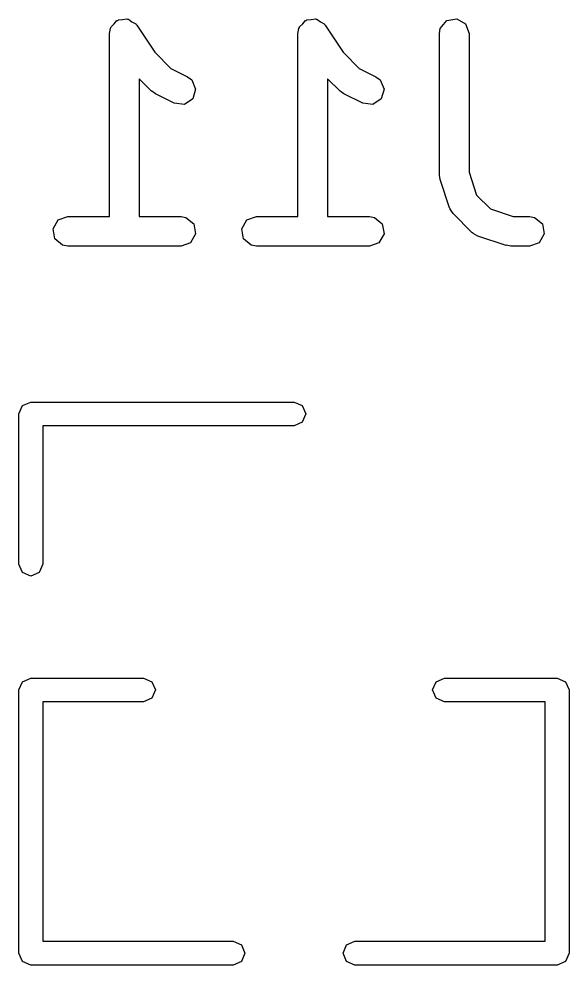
# Model space of a CAD drawing. Extents: x 83.8 to 115, y -109.2 to -88.6.
# Drawn here: x 104.31 to 107.09, y -106.425 to -101.644 of the extents above; entities that cross this region are included whole.
import ezdxf

# ---------------------------------------------------------------- set-up
doc = ezdxf.new("R2010")
doc.units = 0
doc.layers.add('BLACK', color=7, linetype='CONTINUOUS')

msp = doc.modelspace()

# ---------------------------------------------------------------- linework, layer by layer
at = {"layer": 'BLACK', "linetype": 'CONTINUOUS'}
for p, q in [((104.834, -101.647), (104.856, -101.644)), ((104.856, -101.644), (104.86, -101.646)), ((105.787, -101.647), (105.808, -101.644)), ((105.808, -101.644), (105.812, -101.646)), ((106.472, -101.652), (106.523, -101.644)), ((106.523, -101.644), (106.567, -101.669)), ((104.772, -101.692), (104.775, -101.688)), ((104.775, -101.688), (104.776, -101.684)), ((104.776, -101.684), (104.791, -101.669)), ((104.791, -101.669), (104.805, -101.652)), ((104.805, -101.652), (104.81, -101.652)), ((104.81, -101.652), (104.813, -101.649)), ((104.813, -101.649), (104.834, -101.647)), ((104.86, -101.646), (104.864, -101.645)), ((104.864, -101.645), (104.881, -101.658)), ((104.881, -101.658), (104.9, -101.669)), ((104.9, -101.669), (104.902, -101.673)), ((104.902, -101.673), (104.905, -101.676)), ((104.905, -101.676), (104.996, -101.812)), ((105.725, -101.692), (105.728, -101.688)), ((105.728, -101.684), (105.744, -101.669)), ((105.728, -101.688), (105.728, -101.684)), ((105.744, -101.669), (105.758, -101.652)), ((105.758, -101.652), (105.762, -101.652)), ((105.762, -101.652), (105.765, -101.649)), ((105.765, -101.649), (105.787, -101.647)), ((105.812, -101.646), (105.816, -101.645)), ((105.816, -101.645), (105.834, -101.658)), ((105.834, -101.658), (105.853, -101.669)), ((105.853, -101.669), (105.854, -101.673)), ((105.854, -101.673), (105.858, -101.676)), ((105.858, -101.676), (105.949, -101.812)), ((106.439, -101.692), (106.472, -101.652)), ((106.567, -101.669), (106.585, -101.717)), ((104.768, -101.717), (104.772, -101.692)), ((104.768, -102.642), (104.768, -101.717)), ((105.72, -101.717), (105.725, -101.692)), ((105.72, -102.642), (105.72, -101.717)), ((106.435, -101.717), (106.439, -101.692)), ((106.435, -102.432), (106.435, -101.717)), ((106.585, -101.717), (106.585, -102.419)), ((104.996, -101.812), (105.078, -101.894)), ((105.949, -101.812), (106.03, -101.894)), ((105.078, -101.894), (105.162, -101.936)), ((106.03, -101.894), (106.114, -101.936)), ((104.98, -102.009), (104.918, -101.946)), ((104.918, -101.946), (104.918, -102.642)), ((105.162, -101.936), (105.183, -101.952)), ((105.183, -101.952), (105.203, -101.999)), ((105.933, -102.009), (105.87, -101.946)), ((105.87, -101.946), (105.87, -102.642)), ((106.114, -101.936), (106.135, -101.952)), ((106.135, -101.952), (106.156, -101.999)), ((104.982, -102.009), (104.98, -102.009)), ((105, -102.023), (104.982, -102.009)), ((105.095, -102.07), (105, -102.023)), ((105.203, -101.999), (105.189, -102.048)), ((105.934, -102.009), (105.933, -102.009)), ((105.952, -102.023), (105.934, -102.009)), ((106.047, -102.07), (105.952, -102.023)), ((106.156, -101.999), (106.141, -102.048)), ((105.146, -102.076), (105.095, -102.07)), ((105.189, -102.048), (105.146, -102.076)), ((106.098, -102.076), (106.047, -102.07)), ((106.141, -102.048), (106.098, -102.076)), ((106.435, -102.433), (106.435, -102.432)), ((106.438, -102.455), (106.435, -102.433)), ((106.486, -102.598), (106.438, -102.455)), ((106.585, -102.419), (106.623, -102.534)), ((106.623, -102.534), (106.693, -102.604)), ((106.489, -102.602), (106.486, -102.598)), ((104.509, -102.66), (104.557, -102.642)), ((104.557, -102.642), (104.768, -102.642)), ((104.918, -102.642), (105.129, -102.642)), ((105.129, -102.642), (105.154, -102.647)), ((105.154, -102.647), (105.194, -102.68)), ((105.461, -102.66), (105.51, -102.642)), ((105.51, -102.642), (105.72, -102.642)), ((105.87, -102.642), (106.081, -102.642)), ((106.081, -102.642), (106.107, -102.647)), ((106.107, -102.647), (106.146, -102.68)), ((106.489, -102.606), (106.489, -102.602)), ((106.504, -102.628), (106.489, -102.606)), ((106.599, -102.723), (106.504, -102.628)), ((106.693, -102.604), (106.807, -102.642)), ((106.807, -102.642), (106.89, -102.642)), ((106.89, -102.642), (106.916, -102.647)), ((106.916, -102.647), (106.955, -102.68)), ((104.483, -102.704), (104.509, -102.66)), ((105.194, -102.68), (105.202, -102.73)), ((105.436, -102.704), (105.461, -102.66)), ((106.146, -102.68), (106.155, -102.73)), ((106.955, -102.68), (106.964, -102.73)), ((104.492, -102.755), (104.483, -102.704)), ((105.202, -102.73), (105.177, -102.775)), ((105.445, -102.755), (105.436, -102.704)), ((106.155, -102.73), (106.129, -102.775)), ((106.603, -102.725), (106.599, -102.723)), ((106.606, -102.729), (106.603, -102.725)), ((106.629, -102.741), (106.606, -102.729)), ((106.772, -102.789), (106.629, -102.741)), ((106.964, -102.73), (106.939, -102.775)), ((104.531, -102.788), (104.492, -102.755)), ((104.557, -102.792), (104.531, -102.788)), ((105.177, -102.775), (105.129, -102.792)), ((105.484, -102.788), (105.445, -102.755)), ((105.51, -102.792), (105.484, -102.788)), ((106.129, -102.775), (106.081, -102.792)), ((106.773, -102.788), (106.772, -102.789)), ((106.795, -102.792), (106.773, -102.788)), ((106.939, -102.775), (106.89, -102.792)), ((105.129, -102.792), (104.557, -102.792)), ((106.081, -102.792), (105.51, -102.792)), ((106.89, -102.792), (106.795, -102.792)), ((104.31, -103.64), (104.328, -103.598)), ((104.328, -103.598), (104.37, -103.58)), ((104.37, -103.58), (105.7, -103.58)), ((105.7, -103.58), (105.742, -103.598)), ((105.742, -103.598), (105.76, -103.64)), ((104.31, -104.4), (104.31, -103.64)), ((105.76, -103.64), (105.742, -103.682)), ((105.742, -103.682), (105.7, -103.7)), ((105.7, -103.7), (104.43, -103.7)), ((104.43, -103.7), (104.43, -104.4)), ((104.328, -104.442), (104.31, -104.4)), ((104.43, -104.4), (104.412, -104.442)), ((104.37, -104.46), (104.328, -104.442)), ((104.412, -104.442), (104.37, -104.46)), ((104.328, -104.993), (104.37, -104.975)), ((104.37, -104.975), (104.94, -104.975)), ((104.94, -104.975), (104.982, -104.993)), ((106.418, -104.993), (106.46, -104.975)), ((106.46, -104.975), (107.03, -104.975)), ((107.03, -104.975), (107.072, -104.993)), ((104.31, -105.035), (104.328, -104.993)), ((104.31, -106.365), (104.31, -105.035)), ((104.982, -104.993), (105, -105.035)), ((105, -105.035), (104.982, -105.077)), ((106.4, -105.035), (106.418, -104.993)), ((106.418, -105.077), (106.4, -105.035)), ((107.072, -104.993), (107.09, -105.035)), ((107.09, -105.035), (107.09, -106.365)), ((104.982, -105.077), (104.94, -105.095)), ((106.46, -105.095), (106.418, -105.077)), ((104.94, -105.095), (104.43, -105.095)), ((104.43, -105.095), (104.43, -106.305)), ((106.97, -105.095), (106.46, -105.095)), ((106.97, -106.305), (106.97, -105.095)), ((104.43, -106.305), (105.392, -106.305)), ((105.392, -106.305), (105.435, -106.323)), ((105.435, -106.323), (105.452, -106.365)), ((105.948, -106.365), (105.965, -106.323)), ((105.965, -106.323), (106.008, -106.305)), ((106.008, -106.305), (106.97, -106.305)), ((104.328, -106.407), (104.31, -106.365)), ((105.452, -106.365), (105.435, -106.407)), ((105.965, -106.407), (105.948, -106.365)), ((107.09, -106.365), (107.072, -106.407)), ((104.37, -106.425), (104.328, -106.407)), ((105.392, -106.425), (104.37, -106.425)), ((105.435, -106.407), (105.392, -106.425)), ((106.008, -106.425), (105.965, -106.407)), ((107.03, -106.425), (106.008, -106.425)), ((107.072, -106.407), (107.03, -106.425))]:
    msp.add_line(p, q, dxfattribs=at)

doc.saveas('drawing.dxf')
